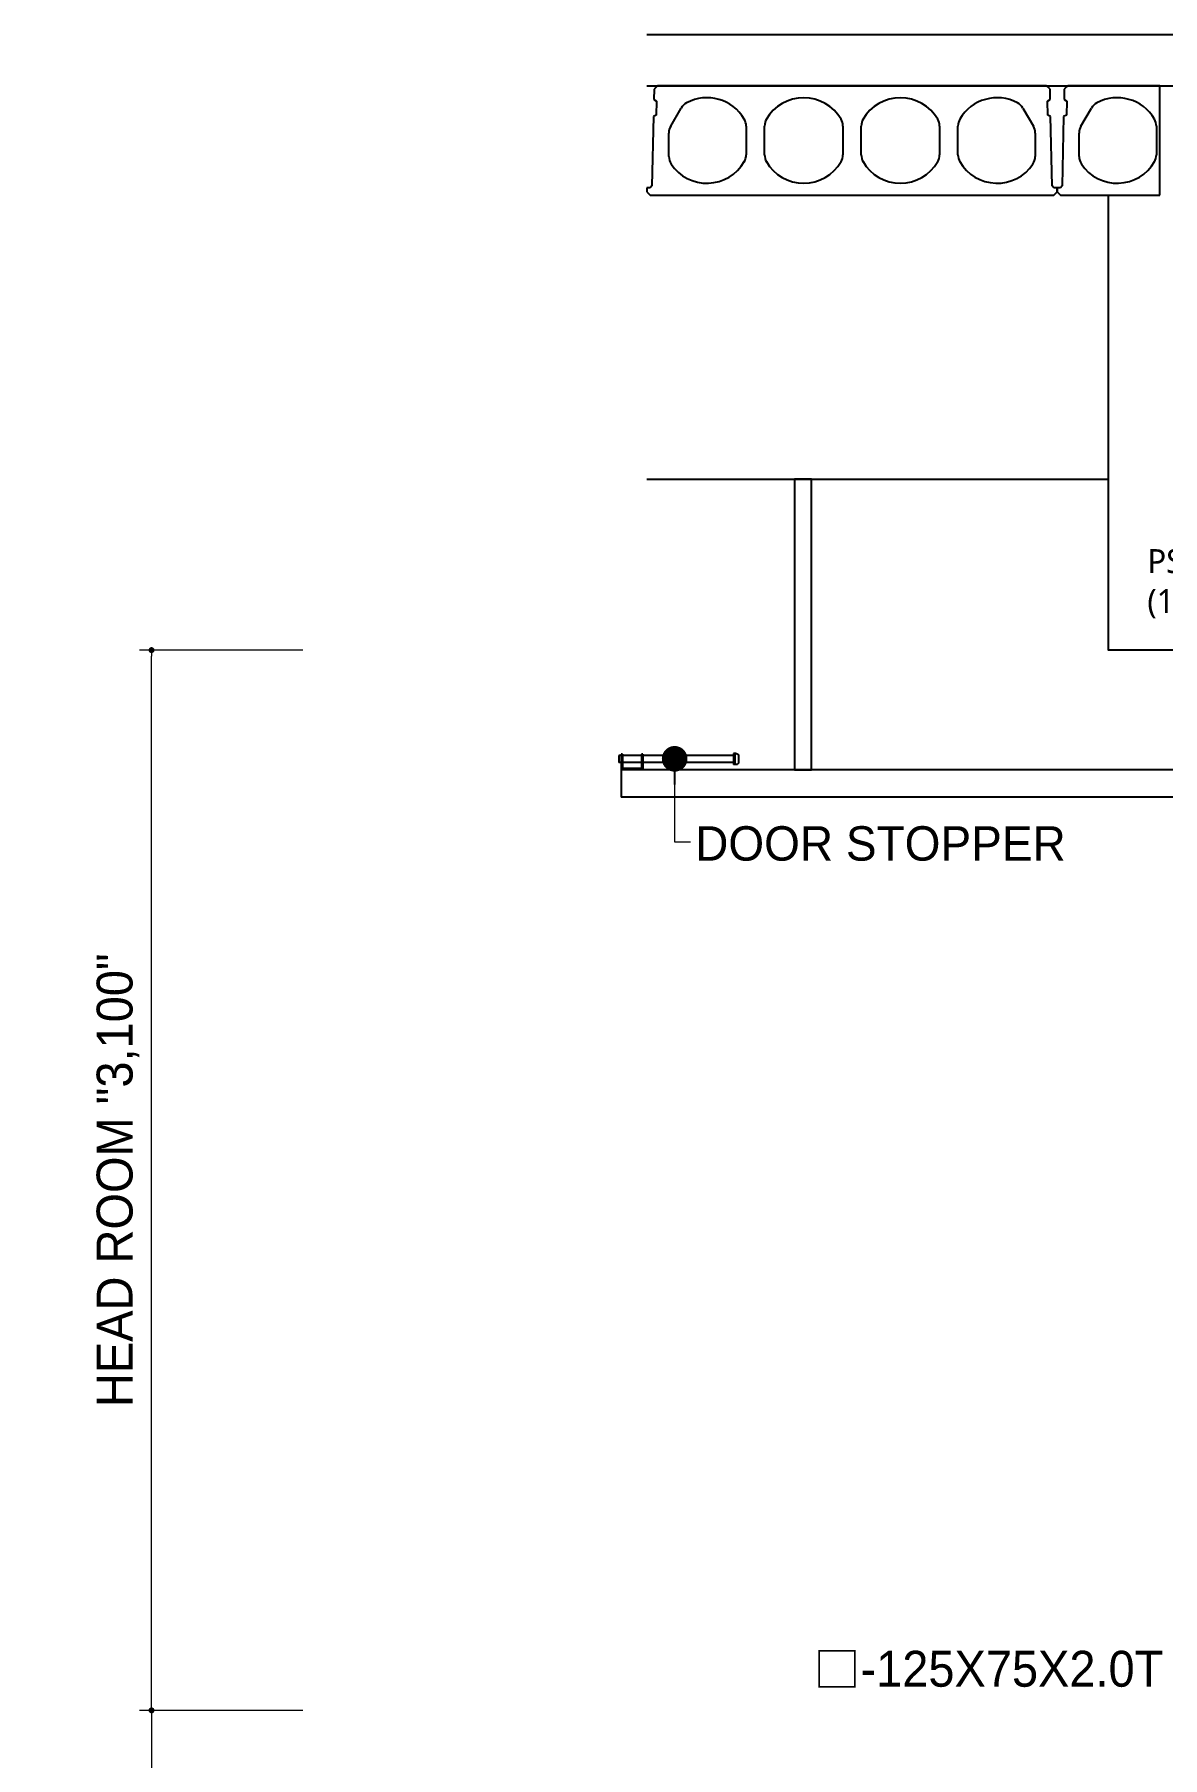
# Model space of a CAD drawing. Header units: millimetres. Extents: x 1448 to 104164, y -19509 to -89.
# Drawn here: x 88612 to 91912, y -6041 to -1003 of the extents above; entities that cross this region are included whole.
import ezdxf

# ---------------------------------------------------------------- set-up
doc = ezdxf.new("R2010")
doc.units = ezdxf.units.MM
doc.header["$LTSCALE"] = 60
doc.header["$MEASUREMENT"] = 0
doc.header["$PDSIZE"] = -10
doc.linetypes.add('0731_main_plan$0$form_$0$y-Landschaft$0$_$1$20120914_Verkehrsflächen_Grün$0$20120628_xref - Gammel$1$3_H-GL_F1_U3 - Default$0${ Offset Lines }', pattern=[0])
doc.linetypes.add('CONTIN', pattern=[0])
doc.layers.get('0').update_dxf_attribs({"linetype": 'CONTINUOUS'})
doc.layers.get('Defpoints').update_dxf_attribs({"color": 171, "linetype": 'CONTINUOUS'})
for name, color, linetype in [('(주)하나기공-DIM', 7, 'CONTINUOUS'), ('(주)하나기공-TEXT', 3, 'CONTINUOUS'), ('1', 1, 'CONTIN'), ('8', 8, 'CONTINUOUS'), ('CON', 2, 'CONTINUOUS'), ('ELE6', 8, 'CONTINUOUS'), ('ohdoor-1', 5, 'CONTINUOUS'), ('PC_SLAB', 9, 'CONTINUOUS')]:
    doc.layers.add(name, color=color, linetype=linetype)
doc.styles.add('0T-OUT', font='H2GTRE.TTF')
doc.styles.add('나눔바른고딕', font='NanumBarunGothic.ttf')
doc.dimstyles.new('MAIN', dxfattribs={"dimtxt": 1.5, "dimasz": 0.5, "dimexe": 1, "dimexo": 2, "dimgap": 1, "dimtad": 1, "dimdec": 0, "dimdsep": 46, "dimlunit": 6, "dimtxsty": '0T-OUT', "dimblk": 'DOT', "dimcen": 2.5, "dimdle": 2, "dimclrd": 256, "dimclre": 256, "dimclrt": 3, "dimadec": 0, "dimazin": 0, "dimtfac": 1, "dimtdec": 0, "dimtix": 1, "dimtmove": 2, "dimatfit": 3, "dimldrblk": 'DOT', "dimfxl": 1, "dimtvp": 1, "dimtolj": 1, "dimtzin": 0, "dimlwd": 0, "dimlwe": 0, "dimarcsym": 0})

# ---------------------------------------------------------------- blocks, each defined once
blk = doc.blocks.new('_Dot')
at = {"color": 0, "linetype": 'ByBlock', "lineweight": -2}
blk.add_line((-0.5, 0), (-1, 0), dxfattribs=at)
at = {"color": 0, "linetype": 'ByBlock', "const_width": 0.5}
blk.add_lwpolyline([(-0.25, 0, 1), (0.25, 0, 1)], format="xyb", close=True, dxfattribs=at)
blk = doc.blocks.new('*D135')
at = {"layer": '(주)하나기공-DIM', "lineweight": 0, "ltscale": 0.5, "transparency": 16777216}
for p, q in [((89397.2, -2802.7), (88919.8, -2802.7)), ((88954.8, -5885.2), (88954.8, -2820.2)), ((89397.2, -5902.7), (88919.8, -5902.7))]:
    blk.add_line(p, q, dxfattribs=at)
at = {"layer": 'Defpoints', "color": 0, "ltscale": 0.5, "transparency": 16777216}
for p in [(88954.8, -2802.7), (89467.2, -2802.7), (89467.2, -5902.7)]:
    blk.add_point(p, dxfattribs=at)
at = {"layer": '(주)하나기공-DIM', "lineweight": 0, "ltscale": 0.5, "transparency": 16777216, "xscale": 17.5, "yscale": 17.5, "zscale": 17.5}
for p, rotation in [((88954.8, -2802.7), 90), ((88954.8, -5902.7), 270)]:
    blk.add_blockref('_Dot', p, dxfattribs=dict(at, rotation=rotation))
at = {"layer": '(주)하나기공-DIM', "color": 3, "lineweight": 0, "ltscale": 0.5, "transparency": 16777216, "insert": (88856.5, -4352.7), "char_height": 105, "attachment_point": 5, "rotation": 90, "style": '0T-OUT'}
blk.add_mtext('\\A1;HEAD ROOM "3,100"', dxfattribs=at)
blk = doc.blocks.new('*D136')
at = {"layer": '(주)하나기공-DIM', "lineweight": 0, "ltscale": 0.5, "transparency": 16777216}
for p, q in [((89397.2, -5902.7), (88919.8, -5902.7)), ((88954.8, -5920.2), (88954.8, -9885.2)), ((89397.2, -9902.7), (88919.8, -9902.7))]:
    blk.add_line(p, q, dxfattribs=at)
at = {"layer": 'Defpoints', "color": 0, "ltscale": 0.5, "transparency": 16777216}
for p in [(89467.2, -5902.7), (88954.8, -9902.7), (89467.2, -9902.7)]:
    blk.add_point(p, dxfattribs=at)
at = {"layer": '(주)하나기공-DIM', "lineweight": 0, "ltscale": 0.5, "transparency": 16777216, "xscale": 17.5, "yscale": 17.5, "zscale": 17.5}
for p, rotation in [((88954.8, -5902.7), 90), ((88954.8, -9902.7), 270)]:
    blk.add_blockref('_Dot', p, dxfattribs=dict(at, rotation=rotation))
at = {"layer": '(주)하나기공-DIM', "color": 3, "lineweight": 0, "ltscale": 0.5, "transparency": 16777216, "insert": (88856.5, -7902.7), "char_height": 105, "attachment_point": 5, "rotation": 90, "style": '0T-OUT'}
blk.add_mtext('\\A1;OPENING HEIGHT "4,000"', dxfattribs=at)
blk = doc.blocks.new('STOPER')
at = {"layer": 'ohdoor-1'}
for p, q in [((-400, 58), (-400, 32)), ((-390, 68), (-378.7, 68)), ((-390, 22), (-378.7, 22)), ((-385, 68), (-385, 22)), ((-385, 60), (-385, 30)), ((-378.7, 68), (-378.7, 22)), ((-378.7, 60), (0, 60)), ((-378.7, 30), (0, 30)), ((0, 65), (0, 0)), ((0, 65), (5, 65)), ((0, 5), (90, 5)), ((0, 0), (90, 0)), ((5, 65), (5, 5)), ((5, 60), (85, 60)), ((5, 30), (85, 30)), ((85, 65), (85, 5)), ((85, 65), (90, 65)), ((90, 65), (90, 0)), ((90, 60), (100, 60)), ((90, 30), (100, 30)), ((100, 60), (100, 30))]:
    blk.add_line(p, q, dxfattribs=at)
for centre, start, end in [((-390, 58), 90, 180), ((-390, 32), 180, 270)]:
    blk.add_arc(centre, 10, start, end, dxfattribs=at)
blk = doc.blocks.new('A$C67d21448')
at = {"layer": 'PC_SLAB', "linetype": '0731_main_plan$0$form_$0$y-Landschaft$0$_$1$20120914_Verkehrsflächen_Grün$0$20120628_xref - Gammel$1$3_H-GL_F1_U3 - Default$0${ Offset Lines }'}
for p, q in [((20.8, 310), (20.1, 280)), ((31.2, 320), (20.8, 310)), ((1169, 320), (31.2, 320)), ((1179.2, 309.8), (1169, 320)), ((1179.9, 280), (1179.2, 309.8)), ((20.1, 280), (28, 275.2)), ((28, 275.2), (27.1, 234.4)), ((69.6, 201.7), (100.1, 254.6)), ((1100.1, 254.6), (1130.6, 201.7)), ((1172, 275.2), (1179.9, 280)), ((1172.9, 234.4), (1172, 275.2)), ((19, 230), (14.5, 27)), ((27.1, 234.4), (19, 230)), ((290.2, 202), (290.2, 118)), ((344.2, 118), (344.2, 202)), ((573.2, 202), (573.2, 118)), ((627, 118), (627, 202)), ((856, 202), (856, 118)), ((910, 118), (910, 202)), ((1181, 230), (1172.9, 234.4)), ((1185.5, 27), (1181, 230)), ((64.2, 113.2), (64.2, 181.7)), ((1136, 181.7), (1136, 113.2)), ((9.5, 22), (0, 22)), ((0, 22), (0, 10)), ((0, 10), (10, 0)), ((14.5, 27), (9.5, 22)), ((10, 0), (1190, 0)), ((1190.5, 22), (1185.5, 27)), ((1190, 0), (1200, 10)), ((1200, 22), (1190.5, 22)), ((1200, 10), (1200, 22))]:
    blk.add_line(p, q, dxfattribs=at)
for centre, radius, start, end in [((134.8, 234.6), 40, 118.4274, 150), ((175.7, 159), 126, 29.9709, 118.4274), ((458.7, 159), 126, 29.9709, 150.0291), ((741.5, 159), 126, 29.9709, 150.0291), ((1024.5, 159), 126, 61.5726, 150.0291), ((1065.4, 234.6), 40, 30, 61.5726), ((104.2, 181.7), 40, 150, 180), ((250.2, 202), 40, 360, 29.9709), ((384.2, 202), 40, 150.0291, 180), ((533.2, 202), 40, 0, 29.9709), ((667, 202), 40, 150.0291, 180), ((816, 202), 40, 0, 29.9709), ((950, 202), 40, 150.0291, 180), ((1096, 181.7), 40, 0, 30), ((104.2, 113.2), 40, 180, 213.7577), ((250.2, 118), 40, 330.0291, 0), ((384.2, 118), 40, 180, 209.9709), ((533.2, 118), 40, 330.0291, 0), ((667, 118), 40, 180, 209.9709), ((816, 118), 40, 330.0291, 0), ((950, 118), 40, 180, 209.9709), ((1096, 113.2), 40, 326.2423, 0), ((175.7, 161), 126, 213.7577, 330.0291), ((458.7, 161), 126, 209.9709, 330.0291), ((741.5, 161), 126, 209.9709, 330.0291), ((1024.5, 161), 126, 209.9709, 326.2423)]:
    blk.add_arc(centre, radius, start, end, dxfattribs=at)

msp = doc.modelspace()

# ---------------------------------------------------------------- linework, layer by layer
at = {"layer": '1', "color": 4}
for p, q in [((92528.9, -3152.7), (90328.9, -3152.7)), ((90328.9, -3152.7), (90328.9, -3232.7)), ((92528.9, -3232.7), (90328.9, -3232.7))]:
    msp.add_line(p, q, dxfattribs=at)
at = {"layer": '8', "ltscale": 10000}
msp.add_lwpolyline([(90835.4, -3152.7), (90885.4, -3152.7), (90885.4, -2302.6), (90835.4, -2302.6)], close=True, dxfattribs=at)
at = {"layer": 'CON', "ltscale": 0.1}
for p, q in [((90403.9, -1002.6), (94203.9, -1002.6)), ((90403.9, -1152.6), (94203.9, -1152.6)), ((90403.9, -1152.6), (91904.2, -1152.6))]:
    msp.add_line(p, q, dxfattribs=at)
msp.add_lwpolyline([(92854.2, -1472.6), (92854.2, -2802.6), (91754.2, -2802.6), (91754.2, -1472.6)], dxfattribs=at)
at = {"layer": 'ELE6', "ltscale": 1000}
msp.add_lwpolyline([(90403.9, -2302.6), (91754.2, -2302.6)], dxfattribs=at)
at = {"layer": 'PC_SLAB', "linetype": '0731_main_plan$0$form_$0$y-Landschaft$0$_$1$20120914_Verkehrsflächen_Grün$0$20120628_xref - Gammel$1$3_H-GL_F1_U3 - Default$0${ Offset Lines }'}
for p, q in [((91635.2, -1152.6), (91624.7, -1162.6)), ((91904.2, -1152.6), (91635.2, -1152.6)), ((91624.7, -1162.6), (91624.1, -1192.6)), ((91624.1, -1192.6), (91632, -1197.4)), ((91632, -1197.4), (91631.1, -1238.2)), ((91623, -1242.6), (91618.4, -1445.6)), ((91631.1, -1238.2), (91623, -1242.6)), ((91673.5, -1270.9), (91704.1, -1218)), ((91668.2, -1359.4), (91668.2, -1290.9)), ((91894.2, -1270.7), (91894.2, -1354.6)), ((91613.4, -1450.6), (91603.9, -1450.6)), ((91603.9, -1450.6), (91603.9, -1462.6)), ((91618.4, -1445.6), (91613.4, -1450.6)), ((91603.9, -1462.6), (91613.9, -1472.6)), ((91613.9, -1472.6), (91904.2, -1472.6))]:
    msp.add_line(p, q, dxfattribs=at)
msp.add_lwpolyline([(91904.2, -1472.6), (91904.2, -1152.6)], dxfattribs=at)
for centre, radius, start, end in [((91738.7, -1238), 40, 118.4274, 150), ((91779.7, -1313.6), 126, 29.9709, 118.4274), ((91854.2, -1270.7), 40, 360, 29.9709), ((91708.2, -1290.9), 40, 150, 180), ((91708.2, -1359.4), 40, 180, 213.7577), ((91854.2, -1354.6), 40, 330.0291, 0), ((91779.7, -1311.6), 126, 213.7577, 330.0291)]:
    msp.add_arc(centre, radius, start, end, dxfattribs=at)

# ---------------------------------------------------------------- block references
at = {"ltscale": 0.1}
msp.add_blockref('A$C67d21448', (90403.9, -1472.6), dxfattribs=at)
at = {"color": 4, "xscale": -0.6999999931728113, "yscale": 0.700000010430813, "zscale": 0.6999999931728113, "rotation": 359.9999999985279}
msp.add_blockref('STOPER', (90391.9, -3152.7), dxfattribs=at)

# ---------------------------------------------------------------- texts
at = {"layer": '(주)하나기공-TEXT', "char_height": 105, "attachment_point": 1, "style": '0T-OUT'}
for s, insert in [('{\\fExpo M|b0|i0|c129|p18;\\H0.95833x;DOOR STOPPER}', (90544.9, -3317.7)), ('{\\fExpo M|b0|i0|c129|p18;\\H0.95833x;□}-125X75X2.0T', (90891.5, -5728.6))]:
    msp.add_mtext(s, dxfattribs=dict(at, insert=insert))
at = {"layer": 'Defpoints', "ltscale": 0.1, "insert": (91867.8, -2507.5), "char_height": 70, "attachment_point": 1, "style": '나눔바른고딕'}
msp.add_mtext_dynamic_manual_height_columns('PSG10\\P(1300*1800)', width=368.584, gutter_width=15000, heights=[0], dxfattribs=at)

# ---------------------------------------------------------------- dimensions: what is measured, and where the dimension line sits
at = {"layer": '(주)하나기공-DIM', "lineweight": 0, "ltscale": 0.5}
for base, p2, text, picture, middle in [((88954.8, -2802.7), (89467.2, -2802.7), 'HEAD ROOM "<>"', '*D135', (88856.5, -4352.7)), ((88954.8, -9902.7), (89467.2, -9902.7), 'OPENING HEIGHT "<>"', '*D136', (88856.5, -7902.7))]:
    dim = msp.add_linear_dim(base=base, p1=(89467.2, -5902.7), p2=p2, angle=90, text=text, dimstyle='MAIN', override={"dimscale": 35, "dimtxt": 3, "dimtmove": 0}, dxfattribs=at)
    dim.commit()
    dim.dimension.update_dxf_attribs({"geometry": picture, "text_midpoint": middle})

# ---------------------------------------------------------------- leaders
msp.add_leader([(90485, -3120.6), (90485, -3363, 1.8), (90531.3, -3363, 1.8)], dimstyle='MAIN', override={"dimscale": 30, "dimasz": 2.5, "dimtad": 0, "dimclrd": 1})

doc.saveas('drawing.dxf')
